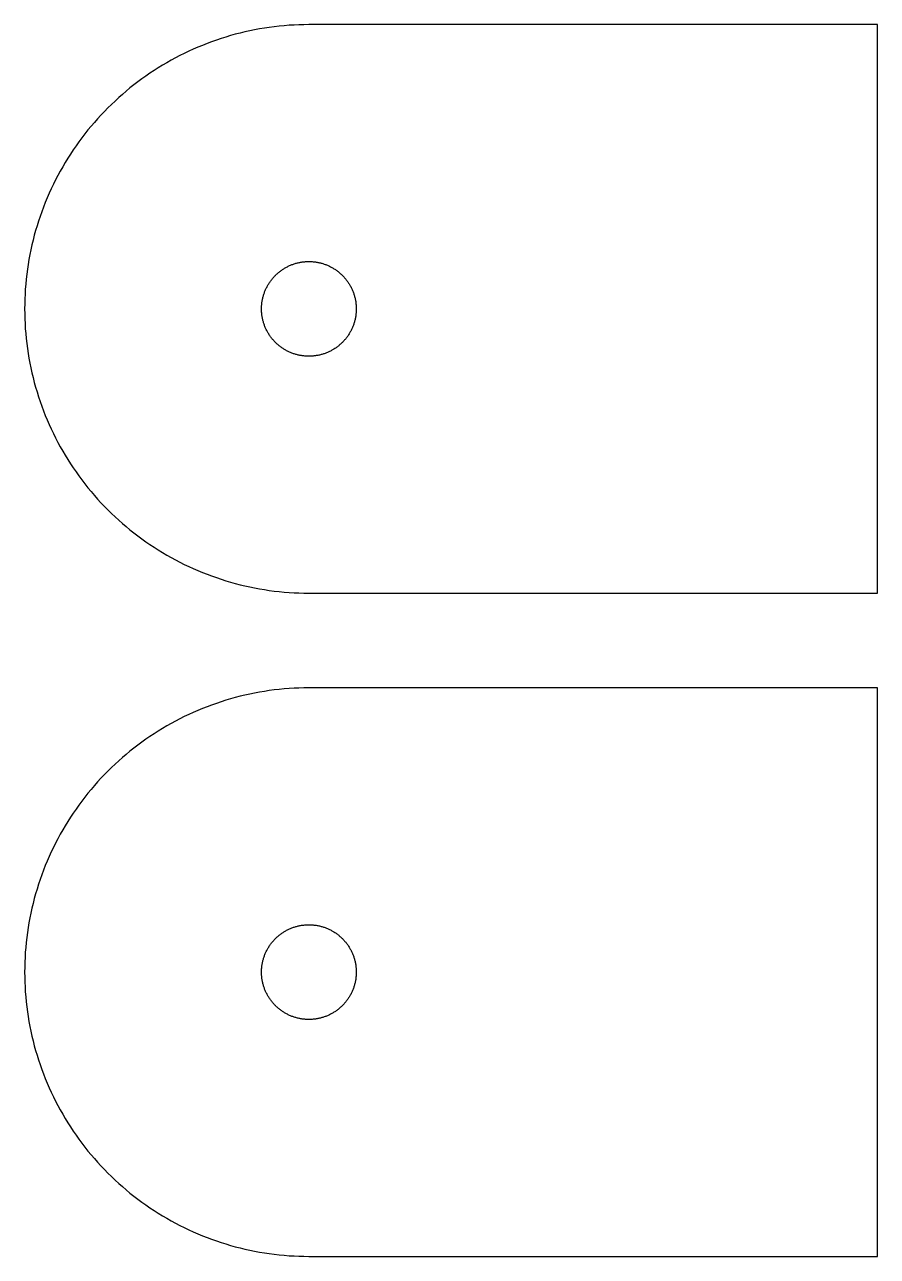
# Model space of a CAD drawing. Header units: metres. Extents: x 0 to 164, y 0 to 136.
# Drawn here: x 0 to 36, y 80 to 132 of the extents above; entities that cross this region are included whole.
import ezdxf

# ---------------------------------------------------------------- set-up
doc = ezdxf.new("R2010")
doc.units = ezdxf.units.M

msp = doc.modelspace()

# ---------------------------------------------------------------- linework, layer by layer
for p, q in [((8.89418, 131.591), (8.69235, 131.535)), ((9.09694, 131.644), (8.89418, 131.591)), ((9.3006, 131.692), (9.09694, 131.644)), ((9.50507, 131.738), (9.3006, 131.692)), ((9.7103, 131.78), (9.50507, 131.738)), ((9.91623, 131.818), (9.7103, 131.78)), ((10.1228, 131.852), (9.91623, 131.818)), ((10.3299, 131.883), (10.1228, 131.852)), ((10.5376, 131.911), (10.3299, 131.883)), ((10.7457, 131.934), (10.5376, 131.911)), ((10.9541, 131.954), (10.7457, 131.934)), ((11.1629, 131.971), (10.9541, 131.954)), ((11.372, 131.984), (11.1629, 131.971)), ((11.5812, 131.993), (11.372, 131.984)), ((11.7906, 131.998), (11.5812, 131.993)), ((12, 132), (11.7906, 131.998)), ((36, 132), (12, 132)), ((36, 108), (36, 132)), ((7.31123, 131.046), (7.11917, 130.963)), ((7.50473, 131.126), (7.31123, 131.046)), ((7.69958, 131.203), (7.50473, 131.126)), ((7.89577, 131.276), (7.69958, 131.203)), ((8.09319, 131.346), (7.89577, 131.276)), ((8.29181, 131.413), (8.09319, 131.346)), ((8.49155, 131.476), (8.29181, 131.413)), ((8.69235, 131.535), (8.49155, 131.476)), ((6.36635, 130.595), (6.1823, 130.495)), ((6.55212, 130.692), (6.36635, 130.595)), ((6.73955, 130.786), (6.55212, 130.692)), ((6.92859, 130.876), (6.73955, 130.786)), ((7.11917, 130.963), (6.92859, 130.876)), ((5.46434, 130.064), (5.28969, 129.948)), ((5.64098, 130.177), (5.46434, 130.064)), ((5.81955, 130.286), (5.64098, 130.177)), ((6, 130.392), (5.81955, 130.286)), ((6.1823, 130.495), (6, 130.392)), ((4.77823, 129.584), (4.61208, 129.456)), ((4.94658, 129.708), (4.77823, 129.584)), ((5.1171, 129.83), (4.94658, 129.708)), ((5.28969, 129.948), (5.1171, 129.83)), ((4.1273, 129.057), (3.97044, 128.918)), ((4.28656, 129.193), (4.1273, 129.057)), ((4.44817, 129.326), (4.28656, 129.193)), ((4.61208, 129.456), (4.44817, 129.326)), ((3.51472, 128.485), (3.36794, 128.336)), ((3.66411, 128.632), (3.51472, 128.485)), ((3.81602, 128.776), (3.66411, 128.632)), ((3.97044, 128.918), (3.81602, 128.776)), ((3.08228, 128.03), (2.9435, 127.873)), ((3.22377, 128.184), (3.08228, 128.03)), ((3.36794, 128.336), (3.22377, 128.184)), ((2.67426, 127.552), (2.54388, 127.388)), ((2.80748, 127.713), (2.67426, 127.552)), ((2.9435, 127.873), (2.80748, 127.713)), ((2.17018, 126.883), (2.05156, 126.71)), ((2.29181, 127.053), (2.17018, 126.883)), ((2.41638, 127.222), (2.29181, 127.053)), ((2.54388, 127.388), (2.41638, 127.222)), ((1.93596, 126.536), (1.82343, 126.359)), ((2.05156, 126.71), (1.93596, 126.536)), ((1.6077, 126), (1.50458, 125.818)), ((1.714, 126.18), (1.6077, 126)), ((1.82343, 126.359), (1.714, 126.18)), ((1.30792, 125.448), (1.21448, 125.26)), ((1.40463, 125.634), (1.30792, 125.448)), ((1.50458, 125.818), (1.40463, 125.634)), ((1.03746, 124.881), (0.953949, 124.689)), ((1.12431, 125.071), (1.03746, 124.881)), ((1.21448, 125.26), (1.12431, 125.071)), ((0.797043, 124.3), (0.723694, 124.104)), ((0.873795, 124.495), (0.797043, 124.3)), ((0.953949, 124.689), (0.873795, 124.495)), ((0.653778, 123.907), (0.587326, 123.708)), ((0.723694, 124.104), (0.653778, 123.907)), ((0.464874, 123.308), (0.408905, 123.106)), ((0.524353, 123.508), (0.464874, 123.308)), ((0.587326, 123.708), (0.524353, 123.508)), ((0.356461, 122.903), (0.307571, 122.699)), ((0.408905, 123.106), (0.356461, 122.903)), ((0.220474, 122.29), (0.182312, 122.084)), ((0.262238, 122.495), (0.220474, 122.29)), ((0.307571, 122.699), (0.262238, 122.495)), ((0.147751, 121.877), (0.116791, 121.67)), ((0.182312, 122.084), (0.147751, 121.877)), ((10.9107, 121.677), (10.9402, 121.696)), ((10.9402, 121.696), (10.9699, 121.714)), ((10.9699, 121.714), (11, 121.732)), ((11, 121.732), (11.0304, 121.749)), ((11.0304, 121.749), (11.0611, 121.766)), ((11.0611, 121.766), (11.092, 121.782)), ((11.092, 121.782), (11.1233, 121.798)), ((11.1233, 121.798), (11.1548, 121.813)), ((11.1548, 121.813), (11.1865, 121.827)), ((11.1865, 121.827), (11.2186, 121.841)), ((11.2186, 121.841), (11.2508, 121.854)), ((11.2508, 121.854), (11.2833, 121.867)), ((11.2833, 121.867), (11.316, 121.879)), ((11.316, 121.879), (11.3489, 121.891)), ((11.3489, 121.891), (11.382, 121.902)), ((11.382, 121.902), (11.4153, 121.913)), ((11.4153, 121.913), (11.4487, 121.923)), ((11.4487, 121.923), (11.4824, 121.932)), ((11.4824, 121.932), (11.5162, 121.941)), ((11.5162, 121.941), (11.5501, 121.949)), ((11.5501, 121.949), (11.5842, 121.956)), ((11.5842, 121.956), (11.6184, 121.963)), ((11.6184, 121.963), (11.6527, 121.97)), ((11.6527, 121.97), (11.6871, 121.975)), ((11.6871, 121.975), (11.7217, 121.981)), ((11.7217, 121.981), (11.7563, 121.985)), ((11.7563, 121.985), (11.791, 121.989)), ((11.791, 121.989), (11.8257, 121.992)), ((11.8257, 121.992), (11.8605, 121.995)), ((11.8605, 121.995), (11.8953, 121.997)), ((11.8953, 121.997), (11.9302, 121.999)), ((11.9302, 121.999), (11.9651, 122)), ((11.9651, 122), (12, 122)), ((12, 122), (12.0349, 122)), ((12.0349, 122), (12.0698, 121.999)), ((12.0698, 121.999), (12.1047, 121.997)), ((12.1047, 121.997), (12.1395, 121.995)), ((12.1395, 121.995), (12.1743, 121.992)), ((12.1743, 121.992), (12.209, 121.989)), ((12.209, 121.989), (12.2437, 121.985)), ((12.2437, 121.985), (12.2783, 121.981)), ((12.2783, 121.981), (12.3129, 121.975)), ((12.3129, 121.975), (12.3473, 121.97)), ((12.3473, 121.97), (12.3816, 121.963)), ((12.3816, 121.963), (12.4158, 121.956)), ((12.4158, 121.956), (12.4499, 121.949)), ((12.4499, 121.949), (12.4838, 121.941)), ((12.4838, 121.941), (12.5176, 121.932)), ((12.5176, 121.932), (12.5513, 121.923)), ((12.5513, 121.923), (12.5847, 121.913)), ((12.5847, 121.913), (12.618, 121.902)), ((12.618, 121.902), (12.6511, 121.891)), ((12.6511, 121.891), (12.684, 121.879)), ((12.684, 121.879), (12.7167, 121.867)), ((12.7167, 121.867), (12.7492, 121.854)), ((12.7492, 121.854), (12.7814, 121.841)), ((12.7814, 121.841), (12.8135, 121.827)), ((12.8135, 121.827), (12.8452, 121.813)), ((12.8452, 121.813), (12.8767, 121.798)), ((12.8767, 121.798), (12.908, 121.782)), ((12.908, 121.782), (12.9389, 121.766)), ((12.9389, 121.766), (12.9696, 121.749)), ((12.9696, 121.749), (13, 121.732)), ((13, 121.732), (13.0301, 121.714)), ((13.0301, 121.714), (13.0598, 121.696)), ((13.0598, 121.696), (13.0893, 121.677)), ((0.06575, 121.254), (0.04567, 121.046)), ((0.089447, 121.462), (0.06575, 121.254)), ((0.116791, 121.67), (0.089447, 121.462)), ((10.3617, 121.147), (10.382, 121.176)), ((10.382, 121.176), (10.4027, 121.204)), ((10.4027, 121.204), (10.424, 121.231)), ((10.424, 121.231), (10.4457, 121.259)), ((10.4457, 121.259), (10.4679, 121.286)), ((10.4679, 121.286), (10.4906, 121.312)), ((10.4906, 121.312), (10.5137, 121.338)), ((10.5137, 121.338), (10.5373, 121.364)), ((10.5373, 121.364), (10.5613, 121.389)), ((10.5613, 121.389), (10.5858, 121.414)), ((10.5858, 121.414), (10.6107, 121.439)), ((10.6107, 121.439), (10.636, 121.463)), ((10.636, 121.463), (10.6617, 121.486)), ((10.6617, 121.486), (10.6879, 121.509)), ((10.6879, 121.509), (10.7144, 121.532)), ((10.7144, 121.532), (10.7414, 121.554)), ((10.7414, 121.554), (10.7687, 121.576)), ((10.7687, 121.576), (10.7964, 121.597)), ((10.7964, 121.597), (10.8244, 121.618)), ((10.8244, 121.618), (10.8529, 121.638)), ((10.8529, 121.638), (10.8816, 121.658)), ((10.8816, 121.658), (10.9107, 121.677)), ((13.0893, 121.677), (13.1184, 121.658)), ((13.1184, 121.658), (13.1471, 121.638)), ((13.1471, 121.638), (13.1756, 121.618)), ((13.1756, 121.618), (13.2036, 121.597)), ((13.2036, 121.597), (13.2313, 121.576)), ((13.2313, 121.576), (13.2586, 121.554)), ((13.2586, 121.554), (13.2856, 121.532)), ((13.2856, 121.532), (13.3121, 121.509)), ((13.3121, 121.509), (13.3383, 121.486)), ((13.3383, 121.486), (13.364, 121.463)), ((13.364, 121.463), (13.3893, 121.439)), ((13.3893, 121.439), (13.4142, 121.414)), ((13.4142, 121.414), (13.4387, 121.389)), ((13.4387, 121.389), (13.4627, 121.364)), ((13.4627, 121.364), (13.4863, 121.338)), ((13.4863, 121.338), (13.5094, 121.312)), ((13.5094, 121.312), (13.5321, 121.286)), ((13.5321, 121.286), (13.5543, 121.259)), ((13.5543, 121.259), (13.576, 121.231)), ((13.576, 121.231), (13.5973, 121.204)), ((13.5973, 121.204), (13.618, 121.176)), ((13.618, 121.176), (13.6383, 121.147)), ((0.029236, 120.837), (0.016449, 120.628)), ((0.04567, 121.046), (0.029236, 120.837)), ((10.0979, 120.618), (10.109, 120.651)), ((10.109, 120.651), (10.1206, 120.684)), ((10.1206, 120.684), (10.1328, 120.717)), ((10.1328, 120.717), (10.1456, 120.749)), ((10.1456, 120.749), (10.159, 120.781)), ((10.159, 120.781), (10.1729, 120.813)), ((10.1729, 120.813), (10.1874, 120.845)), ((10.1874, 120.845), (10.2024, 120.877)), ((10.2024, 120.877), (10.218, 120.908)), ((10.218, 120.908), (10.2341, 120.939)), ((10.2341, 120.939), (10.2508, 120.97)), ((10.2508, 120.97), (10.268, 121)), ((10.268, 121), (10.2857, 121.03)), ((10.2857, 121.03), (10.3039, 121.06)), ((10.3039, 121.06), (10.3227, 121.089)), ((10.3227, 121.089), (10.3419, 121.118)), ((10.3419, 121.118), (10.3617, 121.147)), ((13.6383, 121.147), (13.6581, 121.118)), ((13.6581, 121.118), (13.6773, 121.089)), ((13.6773, 121.089), (13.6961, 121.06)), ((13.6961, 121.06), (13.7143, 121.03)), ((13.7143, 121.03), (13.732, 121)), ((13.732, 121), (13.7492, 120.97)), ((13.7492, 120.97), (13.7659, 120.939)), ((13.7659, 120.939), (13.782, 120.908)), ((13.782, 120.908), (13.7976, 120.877)), ((13.7976, 120.877), (13.8126, 120.845)), ((13.8126, 120.845), (13.8271, 120.813)), ((13.8271, 120.813), (13.841, 120.781)), ((13.841, 120.781), (13.8544, 120.749)), ((13.8544, 120.749), (13.8672, 120.717)), ((13.8672, 120.717), (13.8794, 120.684)), ((13.8794, 120.684), (13.891, 120.651)), ((13.891, 120.651), (13.9021, 120.618)), ((0.001831, 120.209), (0, 120)), ((0.007324, 120.419), (0.001831, 120.209)), ((0.016449, 120.628), (0.007324, 120.419)), ((10.0027, 120.105), (10.0049, 120.14)), ((10.0049, 120.14), (10.0076, 120.174)), ((10.0076, 120.174), (10.011, 120.209)), ((10.011, 120.209), (10.0149, 120.244)), ((10.0149, 120.244), (10.0195, 120.278)), ((10.0195, 120.278), (10.0246, 120.313)), ((10.0246, 120.313), (10.0304, 120.347)), ((10.0304, 120.347), (10.0368, 120.382)), ((10.0368, 120.382), (10.0437, 120.416)), ((10.0437, 120.416), (10.0513, 120.45)), ((10.0513, 120.45), (10.0594, 120.484)), ((10.0594, 120.484), (10.0682, 120.518)), ((10.0682, 120.518), (10.0775, 120.551)), ((10.0775, 120.551), (10.0874, 120.585)), ((10.0874, 120.585), (10.0979, 120.618)), ((13.9021, 120.618), (13.9126, 120.585)), ((13.9126, 120.585), (13.9225, 120.551)), ((13.9225, 120.551), (13.9318, 120.518)), ((13.9318, 120.518), (13.9406, 120.484)), ((13.9406, 120.484), (13.9487, 120.45)), ((13.9487, 120.45), (13.9563, 120.416)), ((13.9563, 120.416), (13.9632, 120.382)), ((13.9632, 120.382), (13.9696, 120.347)), ((13.9696, 120.347), (13.9754, 120.313)), ((13.9754, 120.313), (13.9805, 120.278)), ((13.9805, 120.278), (13.9851, 120.244)), ((13.9851, 120.244), (13.989, 120.209)), ((13.989, 120.209), (13.9924, 120.174)), ((13.9924, 120.174), (13.9951, 120.14)), ((13.9951, 120.14), (13.9973, 120.105)), ((0, 120), (0.001831, 119.791)), ((0.001831, 119.791), (0.007324, 119.581)), ((10, 120), (10.0003, 120.035)), ((10.0003, 119.965), (10, 120)), ((10.0003, 120.035), (10.0012, 120.07)), ((10.0012, 119.93), (10.0003, 119.965)), ((10.0012, 120.07), (10.0027, 120.105)), ((10.0027, 119.895), (10.0012, 119.93)), ((10.0049, 119.86), (10.0027, 119.895)), ((10.0076, 119.826), (10.0049, 119.86)), ((10.011, 119.791), (10.0076, 119.826)), ((10.0149, 119.756), (10.011, 119.791)), ((10.0195, 119.722), (10.0149, 119.756)), ((10.0246, 119.687), (10.0195, 119.722)), ((10.0304, 119.653), (10.0246, 119.687)), ((10.0368, 119.618), (10.0304, 119.653)), ((10.0437, 119.584), (10.0368, 119.618)), ((13.9632, 119.618), (13.9563, 119.584)), ((13.9696, 119.653), (13.9632, 119.618)), ((13.9754, 119.687), (13.9696, 119.653)), ((13.9805, 119.722), (13.9754, 119.687)), ((13.9851, 119.756), (13.9805, 119.722)), ((13.989, 119.791), (13.9851, 119.756)), ((13.9924, 119.826), (13.989, 119.791)), ((13.9951, 119.86), (13.9924, 119.826)), ((13.9973, 119.895), (13.9951, 119.86)), ((13.9973, 120.105), (13.9988, 120.07)), ((13.9988, 119.93), (13.9973, 119.895)), ((13.9988, 120.07), (13.9997, 120.035)), ((13.9997, 119.965), (13.9988, 119.93)), ((13.9997, 120.035), (14, 120)), ((14, 120), (13.9997, 119.965)), ((0.007324, 119.581), (0.016449, 119.372)), ((0.016449, 119.372), (0.029236, 119.163)), ((0.029236, 119.163), (0.04567, 118.954)), ((10.0513, 119.55), (10.0437, 119.584)), ((10.0594, 119.516), (10.0513, 119.55)), ((10.0682, 119.482), (10.0594, 119.516)), ((10.0775, 119.449), (10.0682, 119.482)), ((10.0874, 119.415), (10.0775, 119.449)), ((10.0979, 119.382), (10.0874, 119.415)), ((10.109, 119.349), (10.0979, 119.382)), ((10.1206, 119.316), (10.109, 119.349)), ((10.1328, 119.283), (10.1206, 119.316)), ((10.1456, 119.251), (10.1328, 119.283)), ((10.159, 119.219), (10.1456, 119.251)), ((10.1729, 119.187), (10.159, 119.219)), ((10.1874, 119.155), (10.1729, 119.187)), ((10.2024, 119.123), (10.1874, 119.155)), ((10.218, 119.092), (10.2024, 119.123)), ((10.2341, 119.061), (10.218, 119.092)), ((13.782, 119.092), (13.7659, 119.061)), ((13.7976, 119.123), (13.782, 119.092)), ((13.8126, 119.155), (13.7976, 119.123)), ((13.8271, 119.187), (13.8126, 119.155)), ((13.841, 119.219), (13.8271, 119.187)), ((13.8544, 119.251), (13.841, 119.219)), ((13.8672, 119.283), (13.8544, 119.251)), ((13.8794, 119.316), (13.8672, 119.283)), ((13.891, 119.349), (13.8794, 119.316)), ((13.9021, 119.382), (13.891, 119.349)), ((13.9126, 119.415), (13.9021, 119.382)), ((13.9225, 119.449), (13.9126, 119.415)), ((13.9318, 119.482), (13.9225, 119.449)), ((13.9406, 119.516), (13.9318, 119.482)), ((13.9487, 119.55), (13.9406, 119.516)), ((13.9563, 119.584), (13.9487, 119.55)), ((0.04567, 118.954), (0.06575, 118.746)), ((0.06575, 118.746), (0.089447, 118.538)), ((10.2508, 119.03), (10.2341, 119.061)), ((10.268, 119), (10.2508, 119.03)), ((10.2857, 118.97), (10.268, 119)), ((10.3039, 118.94), (10.2857, 118.97)), ((10.3227, 118.911), (10.3039, 118.94)), ((10.3419, 118.882), (10.3227, 118.911)), ((10.3617, 118.853), (10.3419, 118.882)), ((10.382, 118.824), (10.3617, 118.853)), ((10.4027, 118.796), (10.382, 118.824)), ((10.424, 118.769), (10.4027, 118.796)), ((10.4457, 118.741), (10.424, 118.769)), ((10.4679, 118.714), (10.4457, 118.741)), ((10.4906, 118.688), (10.4679, 118.714)), ((10.5137, 118.662), (10.4906, 118.688)), ((10.5373, 118.636), (10.5137, 118.662)), ((10.5613, 118.611), (10.5373, 118.636)), ((10.5858, 118.586), (10.5613, 118.611)), ((10.6107, 118.561), (10.5858, 118.586)), ((10.636, 118.537), (10.6107, 118.561)), ((13.3893, 118.561), (13.364, 118.537)), ((13.4142, 118.586), (13.3893, 118.561)), ((13.4387, 118.611), (13.4142, 118.586)), ((13.4627, 118.636), (13.4387, 118.611)), ((13.4863, 118.662), (13.4627, 118.636)), ((13.5094, 118.688), (13.4863, 118.662)), ((13.5321, 118.714), (13.5094, 118.688)), ((13.5543, 118.741), (13.5321, 118.714)), ((13.576, 118.769), (13.5543, 118.741)), ((13.5973, 118.796), (13.576, 118.769)), ((13.618, 118.824), (13.5973, 118.796)), ((13.6383, 118.853), (13.618, 118.824)), ((13.6581, 118.882), (13.6383, 118.853)), ((13.6773, 118.911), (13.6581, 118.882)), ((13.6961, 118.94), (13.6773, 118.911)), ((13.7143, 118.97), (13.6961, 118.94)), ((13.732, 119), (13.7143, 118.97)), ((13.7492, 119.03), (13.732, 119)), ((13.7659, 119.061), (13.7492, 119.03)), ((0.089447, 118.538), (0.116791, 118.33)), ((0.116791, 118.33), (0.147751, 118.123)), ((0.147751, 118.123), (0.182312, 117.916)), ((10.6617, 118.514), (10.636, 118.537)), ((10.6879, 118.491), (10.6617, 118.514)), ((10.7144, 118.468), (10.6879, 118.491)), ((10.7414, 118.446), (10.7144, 118.468)), ((10.7687, 118.424), (10.7414, 118.446)), ((10.7964, 118.403), (10.7687, 118.424)), ((10.8244, 118.382), (10.7964, 118.403)), ((10.8529, 118.362), (10.8244, 118.382)), ((10.8816, 118.342), (10.8529, 118.362)), ((10.9107, 118.323), (10.8816, 118.342)), ((10.9402, 118.304), (10.9107, 118.323)), ((10.9699, 118.286), (10.9402, 118.304)), ((11, 118.268), (10.9699, 118.286)), ((11.0304, 118.251), (11, 118.268)), ((11.0611, 118.234), (11.0304, 118.251)), ((11.092, 118.218), (11.0611, 118.234)), ((11.1233, 118.202), (11.092, 118.218)), ((11.1548, 118.187), (11.1233, 118.202)), ((11.1865, 118.173), (11.1548, 118.187)), ((11.2186, 118.159), (11.1865, 118.173)), ((11.2508, 118.146), (11.2186, 118.159)), ((11.2833, 118.133), (11.2508, 118.146)), ((11.316, 118.121), (11.2833, 118.133)), ((11.3489, 118.109), (11.316, 118.121)), ((11.382, 118.098), (11.3489, 118.109)), ((11.4153, 118.087), (11.382, 118.098)), ((11.4487, 118.077), (11.4153, 118.087)), ((11.4824, 118.068), (11.4487, 118.077)), ((11.5162, 118.059), (11.4824, 118.068)), ((11.5501, 118.051), (11.5162, 118.059)), ((11.5842, 118.044), (11.5501, 118.051)), ((11.6184, 118.037), (11.5842, 118.044)), ((12.4158, 118.044), (12.3816, 118.037)), ((12.4499, 118.051), (12.4158, 118.044)), ((12.4838, 118.059), (12.4499, 118.051)), ((12.5176, 118.068), (12.4838, 118.059)), ((12.5513, 118.077), (12.5176, 118.068)), ((12.5847, 118.087), (12.5513, 118.077)), ((12.618, 118.098), (12.5847, 118.087)), ((12.6511, 118.109), (12.618, 118.098)), ((12.684, 118.121), (12.6511, 118.109)), ((12.7167, 118.133), (12.684, 118.121)), ((12.7492, 118.146), (12.7167, 118.133)), ((12.7814, 118.159), (12.7492, 118.146)), ((12.8135, 118.173), (12.7814, 118.159)), ((12.8452, 118.187), (12.8135, 118.173)), ((12.8767, 118.202), (12.8452, 118.187)), ((12.908, 118.218), (12.8767, 118.202)), ((12.9389, 118.234), (12.908, 118.218)), ((12.9696, 118.251), (12.9389, 118.234)), ((13, 118.268), (12.9696, 118.251)), ((13.0301, 118.286), (13, 118.268)), ((13.0598, 118.304), (13.0301, 118.286)), ((13.0893, 118.323), (13.0598, 118.304)), ((13.1184, 118.342), (13.0893, 118.323)), ((13.1471, 118.362), (13.1184, 118.342)), ((13.1756, 118.382), (13.1471, 118.362)), ((13.2036, 118.403), (13.1756, 118.382)), ((13.2313, 118.424), (13.2036, 118.403)), ((13.2586, 118.446), (13.2313, 118.424)), ((13.2856, 118.468), (13.2586, 118.446)), ((13.3121, 118.491), (13.2856, 118.468)), ((13.3383, 118.514), (13.3121, 118.491)), ((13.364, 118.537), (13.3383, 118.514)), ((0.182312, 117.916), (0.220474, 117.71)), ((0.220474, 117.71), (0.262238, 117.505)), ((11.6527, 118.03), (11.6184, 118.037)), ((11.6871, 118.025), (11.6527, 118.03)), ((11.7217, 118.019), (11.6871, 118.025)), ((11.7563, 118.015), (11.7217, 118.019)), ((11.791, 118.011), (11.7563, 118.015)), ((11.8257, 118.008), (11.791, 118.011)), ((11.8605, 118.005), (11.8257, 118.008)), ((11.8953, 118.003), (11.8605, 118.005)), ((11.9302, 118.001), (11.8953, 118.003)), ((11.9651, 118), (11.9302, 118.001)), ((12, 118), (11.9651, 118)), ((12.0349, 118), (12, 118)), ((12.0698, 118.001), (12.0349, 118)), ((12.1047, 118.003), (12.0698, 118.001)), ((12.1395, 118.005), (12.1047, 118.003)), ((12.1743, 118.008), (12.1395, 118.005)), ((12.209, 118.011), (12.1743, 118.008)), ((12.2437, 118.015), (12.209, 118.011)), ((12.2783, 118.019), (12.2437, 118.015)), ((12.3129, 118.025), (12.2783, 118.019)), ((12.3473, 118.03), (12.3129, 118.025)), ((12.3816, 118.037), (12.3473, 118.03)), ((0.262238, 117.505), (0.307571, 117.301)), ((0.307571, 117.301), (0.356461, 117.097)), ((0.356461, 117.097), (0.408905, 116.894)), ((0.408905, 116.894), (0.464874, 116.692)), ((0.464874, 116.692), (0.524353, 116.492)), ((0.524353, 116.492), (0.587326, 116.292)), ((0.587326, 116.292), (0.653778, 116.093)), ((0.653778, 116.093), (0.723694, 115.896)), ((0.723694, 115.896), (0.797043, 115.7)), ((0.797043, 115.7), (0.873795, 115.505)), ((0.873795, 115.505), (0.953949, 115.311)), ((0.953949, 115.311), (1.03746, 115.119)), ((1.03746, 115.119), (1.12431, 114.929)), ((1.12431, 114.929), (1.21448, 114.74)), ((1.21448, 114.74), (1.30792, 114.552)), ((1.30792, 114.552), (1.40463, 114.366)), ((1.40463, 114.366), (1.50458, 114.182)), ((1.50458, 114.182), (1.6077, 114)), ((1.6077, 114), (1.714, 113.82)), ((1.714, 113.82), (1.82343, 113.641)), ((1.82343, 113.641), (1.93596, 113.464)), ((1.93596, 113.464), (2.05156, 113.29)), ((2.05156, 113.29), (2.17018, 113.117)), ((2.17018, 113.117), (2.29181, 112.947)), ((2.29181, 112.947), (2.41638, 112.778)), ((2.41638, 112.778), (2.54388, 112.612)), ((2.54388, 112.612), (2.67426, 112.448)), ((2.67426, 112.448), (2.80748, 112.287)), ((2.80748, 112.287), (2.9435, 112.127)), ((2.9435, 112.127), (3.08228, 111.97)), ((3.08228, 111.97), (3.22377, 111.816)), ((3.22377, 111.816), (3.36794, 111.664)), ((3.36794, 111.664), (3.51472, 111.515)), ((3.51472, 111.515), (3.66411, 111.368)), ((3.66411, 111.368), (3.81602, 111.224)), ((3.81602, 111.224), (3.97044, 111.082)), ((3.97044, 111.082), (4.1273, 110.943)), ((4.1273, 110.943), (4.28656, 110.807)), ((4.28656, 110.807), (4.44817, 110.674)), ((4.44817, 110.674), (4.61208, 110.544)), ((4.61208, 110.544), (4.77823, 110.416)), ((4.77823, 110.416), (4.94658, 110.292)), ((4.94658, 110.292), (5.1171, 110.17)), ((5.1171, 110.17), (5.28969, 110.052)), ((5.28969, 110.052), (5.46434, 109.936)), ((5.46434, 109.936), (5.64098, 109.823)), ((5.64098, 109.823), (5.81955, 109.714)), ((5.81955, 109.714), (6, 109.608)), ((6, 109.608), (6.1823, 109.505)), ((6.1823, 109.505), (6.36635, 109.405)), ((6.36635, 109.405), (6.55212, 109.308)), ((6.55212, 109.308), (6.73955, 109.214)), ((6.73955, 109.214), (6.92859, 109.124)), ((6.92859, 109.124), (7.11917, 109.037)), ((7.11917, 109.037), (7.31123, 108.954)), ((7.31123, 108.954), (7.50473, 108.874)), ((7.50473, 108.874), (7.69958, 108.797)), ((7.69958, 108.797), (7.89577, 108.724)), ((7.89577, 108.724), (8.09319, 108.654)), ((8.09319, 108.654), (8.29181, 108.587)), ((8.29181, 108.587), (8.49155, 108.524)), ((8.49155, 108.524), (8.69235, 108.465)), ((8.69235, 108.465), (8.89418, 108.409)), ((8.89418, 108.409), (9.09694, 108.356)), ((9.09694, 108.356), (9.3006, 108.308)), ((9.3006, 108.308), (9.50507, 108.262)), ((9.50507, 108.262), (9.7103, 108.22)), ((9.7103, 108.22), (9.91623, 108.182)), ((9.91623, 108.182), (10.1228, 108.148)), ((10.1228, 108.148), (10.3299, 108.117)), ((10.3299, 108.117), (10.5376, 108.089)), ((10.5376, 108.089), (10.7457, 108.066)), ((10.7457, 108.066), (10.9541, 108.046)), ((10.9541, 108.046), (11.1629, 108.029)), ((11.1629, 108.029), (11.372, 108.016)), ((11.372, 108.016), (11.5812, 108.007)), ((11.5812, 108.007), (11.7906, 108.002)), ((11.7906, 108.002), (12, 108)), ((12, 108), (36, 108)), ((12, 104), (11.7906, 103.998)), ((36, 104), (12, 104)), ((36, 80), (36, 104)), ((8.69235, 103.535), (8.49155, 103.476)), ((8.89418, 103.591), (8.69235, 103.535)), ((9.09694, 103.644), (8.89418, 103.591)), ((9.3006, 103.692), (9.09694, 103.644)), ((9.50507, 103.738), (9.3006, 103.692)), ((9.7103, 103.78), (9.50507, 103.738)), ((9.91623, 103.818), (9.7103, 103.78)), ((10.1228, 103.852), (9.91623, 103.818)), ((10.3299, 103.883), (10.1228, 103.852)), ((10.5376, 103.911), (10.3299, 103.883)), ((10.7457, 103.934), (10.5376, 103.911)), ((10.9541, 103.954), (10.7457, 103.934)), ((11.1629, 103.971), (10.9541, 103.954)), ((11.372, 103.984), (11.1629, 103.971)), ((11.5812, 103.993), (11.372, 103.984)), ((11.7906, 103.998), (11.5812, 103.993)), ((7.11917, 102.963), (6.92859, 102.876)), ((7.31123, 103.046), (7.11917, 102.963)), ((7.50473, 103.126), (7.31123, 103.046)), ((7.69958, 103.203), (7.50473, 103.126)), ((7.89577, 103.276), (7.69958, 103.203)), ((8.09319, 103.346), (7.89577, 103.276)), ((8.29181, 103.413), (8.09319, 103.346)), ((8.49155, 103.476), (8.29181, 103.413)), ((6.1823, 102.495), (6, 102.392)), ((6.36635, 102.595), (6.1823, 102.495)), ((6.55212, 102.692), (6.36635, 102.595)), ((6.73955, 102.786), (6.55212, 102.692)), ((6.92859, 102.876), (6.73955, 102.786)), ((5.28969, 101.948), (5.1171, 101.83)), ((5.46434, 102.064), (5.28969, 101.948)), ((5.64098, 102.177), (5.46434, 102.064)), ((5.81955, 102.286), (5.64098, 102.177)), ((6, 102.392), (5.81955, 102.286)), ((4.61208, 101.456), (4.44817, 101.326)), ((4.77823, 101.584), (4.61208, 101.456)), ((4.94658, 101.708), (4.77823, 101.584)), ((5.1171, 101.83), (4.94658, 101.708)), ((3.97044, 100.918), (3.81602, 100.776)), ((4.1273, 101.057), (3.97044, 100.918)), ((4.28656, 101.193), (4.1273, 101.057)), ((4.44817, 101.326), (4.28656, 101.193)), ((3.51472, 100.485), (3.36794, 100.336)), ((3.66411, 100.632), (3.51472, 100.485)), ((3.81602, 100.776), (3.66411, 100.632)), ((2.9435, 99.8727), (2.80748, 99.7134)), ((3.08228, 100.03), (2.9435, 99.8727)), ((3.22377, 100.184), (3.08228, 100.03)), ((3.36794, 100.336), (3.22377, 100.184)), ((2.54388, 99.3879), (2.41638, 99.2218)), ((2.67426, 99.5518), (2.54388, 99.3879)), ((2.80748, 99.7134), (2.67426, 99.5518)), ((2.17018, 98.8829), (2.05156, 98.7103)), ((2.29181, 99.0534), (2.17018, 98.8829)), ((2.41638, 99.2218), (2.29181, 99.0534)), ((1.82343, 98.359), (1.714, 98.1805)), ((1.93596, 98.5357), (1.82343, 98.359)), ((2.05156, 98.7103), (1.93596, 98.5357)), ((1.50458, 97.8177), (1.40463, 97.6337)), ((1.6077, 98), (1.50458, 97.8177)), ((1.714, 98.1805), (1.6077, 98)), ((1.21448, 97.2605), (1.12431, 97.0714)), ((1.30792, 97.4479), (1.21448, 97.2605)), ((1.40463, 97.6337), (1.30792, 97.4479)), ((1.03746, 96.8808), (0.953949, 96.6888)), ((1.12431, 97.0714), (1.03746, 96.8808)), ((0.797043, 96.3004), (0.723694, 96.1042)), ((0.873795, 96.4953), (0.797043, 96.3004)), ((0.953949, 96.6888), (0.873795, 96.4953)), ((0.587326, 95.7082), (0.524353, 95.5085)), ((0.653778, 95.9068), (0.587326, 95.7082)), ((0.723694, 96.1042), (0.653778, 95.9068)), ((0.464874, 95.3076), (0.408905, 95.1058)), ((0.524353, 95.5085), (0.464874, 95.3076)), ((0.307571, 94.6994), (0.262238, 94.4949)), ((0.356461, 94.9031), (0.307571, 94.6994)), ((0.408905, 95.1058), (0.356461, 94.9031)), ((0.220474, 94.2897), (0.182312, 94.0838)), ((0.262238, 94.4949), (0.220474, 94.2897)), ((0.116791, 93.6701), (0.089447, 93.4624)), ((0.147751, 93.8772), (0.116791, 93.6701)), ((0.182312, 94.0838), (0.147751, 93.8772)), ((10.7964, 93.5973), (10.8244, 93.618)), ((10.8244, 93.618), (10.8529, 93.6383)), ((10.8529, 93.6383), (10.8816, 93.6581)), ((10.8816, 93.6581), (10.9107, 93.6773)), ((10.9107, 93.6773), (10.9402, 93.6961)), ((10.9402, 93.6961), (10.9699, 93.7143)), ((10.9699, 93.7143), (11, 93.732)), ((11, 93.732), (11.0304, 93.7492)), ((11.0304, 93.7492), (11.0611, 93.7659)), ((11.0611, 93.7659), (11.092, 93.782)), ((11.092, 93.782), (11.1233, 93.7976)), ((11.1233, 93.7976), (11.1548, 93.8126)), ((11.1548, 93.8126), (11.1865, 93.8271)), ((11.1865, 93.8271), (11.2186, 93.841)), ((11.2186, 93.841), (11.2508, 93.8544)), ((11.2508, 93.8544), (11.2833, 93.8672)), ((11.2833, 93.8672), (11.316, 93.8794)), ((11.316, 93.8794), (11.3489, 93.891)), ((11.3489, 93.891), (11.382, 93.9021)), ((11.382, 93.9021), (11.4153, 93.9126)), ((11.4153, 93.9126), (11.4487, 93.9225)), ((11.4487, 93.9225), (11.4824, 93.9318)), ((11.4824, 93.9318), (11.5162, 93.9406)), ((11.5162, 93.9406), (11.5501, 93.9487)), ((11.5501, 93.9487), (11.5842, 93.9563)), ((11.5842, 93.9563), (11.6184, 93.9632)), ((11.6184, 93.9632), (11.6527, 93.9696)), ((11.6527, 93.9696), (11.6871, 93.9754)), ((11.6871, 93.9754), (11.7217, 93.9805)), ((11.7217, 93.9805), (11.7563, 93.9851)), ((11.7563, 93.9851), (11.791, 93.989)), ((11.791, 93.989), (11.8257, 93.9924)), ((11.8257, 93.9924), (11.8605, 93.9951)), ((11.8605, 93.9951), (11.8953, 93.9973)), ((11.8953, 93.9973), (11.9302, 93.9988)), ((11.9302, 93.9988), (11.9651, 93.9997)), ((11.9651, 93.9997), (12, 94)), ((12, 94), (12.0349, 93.9997)), ((12.0349, 93.9997), (12.0698, 93.9988)), ((12.0698, 93.9988), (12.1047, 93.9973)), ((12.1047, 93.9973), (12.1395, 93.9951)), ((12.1395, 93.9951), (12.1743, 93.9924)), ((12.1743, 93.9924), (12.209, 93.989)), ((12.209, 93.989), (12.2437, 93.9851)), ((12.2437, 93.9851), (12.2783, 93.9805)), ((12.2783, 93.9805), (12.3129, 93.9754)), ((12.3129, 93.9754), (12.3473, 93.9696)), ((12.3473, 93.9696), (12.3816, 93.9632)), ((12.3816, 93.9632), (12.4158, 93.9563)), ((12.4158, 93.9563), (12.4499, 93.9487)), ((12.4499, 93.9487), (12.4838, 93.9406)), ((12.4838, 93.9406), (12.5176, 93.9318)), ((12.5176, 93.9318), (12.5513, 93.9225)), ((12.5513, 93.9225), (12.5847, 93.9126)), ((12.5847, 93.9126), (12.618, 93.9021)), ((12.618, 93.9021), (12.6511, 93.891)), ((12.6511, 93.891), (12.684, 93.8794)), ((12.684, 93.8794), (12.7167, 93.8672)), ((12.7167, 93.8672), (12.7492, 93.8544)), ((12.7492, 93.8544), (12.7814, 93.841)), ((12.7814, 93.841), (12.8135, 93.8271)), ((12.8135, 93.8271), (12.8452, 93.8126)), ((12.8452, 93.8126), (12.8767, 93.7976)), ((12.8767, 93.7976), (12.908, 93.782)), ((12.908, 93.782), (12.9389, 93.7659)), ((12.9389, 93.7659), (12.9696, 93.7492)), ((12.9696, 93.7492), (13, 93.732)), ((13, 93.732), (13.0301, 93.7143)), ((13.0301, 93.7143), (13.0598, 93.6961)), ((13.0598, 93.6961), (13.0893, 93.6773)), ((13.0893, 93.6773), (13.1184, 93.6581)), ((13.1184, 93.6581), (13.1471, 93.6383)), ((13.1471, 93.6383), (13.1756, 93.618)), ((13.1756, 93.618), (13.2036, 93.5973)), ((0.06575, 93.2543), (0.04567, 93.0459)), ((0.089447, 93.4624), (0.06575, 93.2543)), ((10.3039, 93.0598), (10.3227, 93.0893)), ((10.3227, 93.0893), (10.3419, 93.1184)), ((10.3419, 93.1184), (10.3617, 93.1471)), ((10.3617, 93.1471), (10.382, 93.1756)), ((10.382, 93.1756), (10.4027, 93.2036)), ((10.4027, 93.2036), (10.424, 93.2313)), ((10.424, 93.2313), (10.4457, 93.2586)), ((10.4457, 93.2586), (10.4679, 93.2856)), ((10.4679, 93.2856), (10.4906, 93.3121)), ((10.4906, 93.3121), (10.5137, 93.3383)), ((10.5137, 93.3383), (10.5373, 93.364)), ((10.5373, 93.364), (10.5613, 93.3893)), ((10.5613, 93.3893), (10.5858, 93.4142)), ((10.5858, 93.4142), (10.6107, 93.4387)), ((10.6107, 93.4387), (10.636, 93.4627)), ((10.636, 93.4627), (10.6617, 93.4863)), ((10.6617, 93.4863), (10.6879, 93.5094)), ((10.6879, 93.5094), (10.7144, 93.5321)), ((10.7144, 93.5321), (10.7414, 93.5543)), ((10.7414, 93.5543), (10.7687, 93.576)), ((10.7687, 93.576), (10.7964, 93.5973)), ((13.2036, 93.5973), (13.2313, 93.576)), ((13.2313, 93.576), (13.2586, 93.5543)), ((13.2586, 93.5543), (13.2856, 93.5321)), ((13.2856, 93.5321), (13.3121, 93.5094)), ((13.3121, 93.5094), (13.3383, 93.4863)), ((13.3383, 93.4863), (13.364, 93.4627)), ((13.364, 93.4627), (13.3893, 93.4387)), ((13.3893, 93.4387), (13.4142, 93.4142)), ((13.4142, 93.4142), (13.4387, 93.3893)), ((13.4387, 93.3893), (13.4627, 93.364)), ((13.4627, 93.364), (13.4863, 93.3383)), ((13.4863, 93.3383), (13.5094, 93.3121)), ((13.5094, 93.3121), (13.5321, 93.2856)), ((13.5321, 93.2856), (13.5543, 93.2586)), ((13.5543, 93.2586), (13.576, 93.2313)), ((13.576, 93.2313), (13.5973, 93.2036)), ((13.5973, 93.2036), (13.618, 93.1756)), ((13.618, 93.1756), (13.6383, 93.1471)), ((13.6383, 93.1471), (13.6581, 93.1184)), ((13.6581, 93.1184), (13.6773, 93.0893)), ((13.6773, 93.0893), (13.6961, 93.0598)), ((0.016449, 92.628), (0.007324, 92.4188)), ((0.029236, 92.8371), (0.016449, 92.628)), ((0.04567, 93.0459), (0.029236, 92.8371)), ((10.0775, 92.5513), (10.0874, 92.5847)), ((10.0874, 92.5847), (10.0979, 92.618)), ((10.0979, 92.618), (10.109, 92.6511)), ((10.109, 92.6511), (10.1206, 92.684)), ((10.1206, 92.684), (10.1328, 92.7167)), ((10.1328, 92.7167), (10.1456, 92.7492)), ((10.1456, 92.7492), (10.159, 92.7814)), ((10.159, 92.7814), (10.1729, 92.8135)), ((10.1729, 92.8135), (10.1874, 92.8452)), ((10.1874, 92.8452), (10.2024, 92.8767)), ((10.2024, 92.8767), (10.218, 92.908)), ((10.218, 92.908), (10.2341, 92.9389)), ((10.2341, 92.9389), (10.2508, 92.9696)), ((10.2508, 92.9696), (10.268, 93)), ((10.268, 93), (10.2857, 93.0301)), ((10.2857, 93.0301), (10.3039, 93.0598)), ((13.6961, 93.0598), (13.7143, 93.0301)), ((13.7143, 93.0301), (13.732, 93)), ((13.732, 93), (13.7492, 92.9696)), ((13.7492, 92.9696), (13.7659, 92.9389)), ((13.7659, 92.9389), (13.782, 92.908)), ((13.782, 92.908), (13.7976, 92.8767)), ((13.7976, 92.8767), (13.8126, 92.8452)), ((13.8126, 92.8452), (13.8271, 92.8135)), ((13.8271, 92.8135), (13.841, 92.7814)), ((13.841, 92.7814), (13.8544, 92.7492)), ((13.8544, 92.7492), (13.8672, 92.7167)), ((13.8672, 92.7167), (13.8794, 92.684)), ((13.8794, 92.684), (13.891, 92.6511)), ((13.891, 92.6511), (13.9021, 92.618)), ((13.9021, 92.618), (13.9126, 92.5847)), ((13.9126, 92.5847), (13.9225, 92.5513)), ((0.001831, 92.2094), (0, 92)), ((0.007324, 92.4188), (0.001831, 92.2094)), ((10.0003, 92.0349), (10.0012, 92.0698)), ((10.0012, 92.0698), (10.0027, 92.1047)), ((10.0027, 92.1047), (10.0049, 92.1395)), ((10.0049, 92.1395), (10.0076, 92.1743)), ((10.0076, 92.1743), (10.011, 92.209)), ((10.011, 92.209), (10.0149, 92.2437)), ((10.0149, 92.2437), (10.0195, 92.2783)), ((10.0195, 92.2783), (10.0246, 92.3129)), ((10.0246, 92.3129), (10.0304, 92.3473)), ((10.0304, 92.3473), (10.0368, 92.3816)), ((10.0368, 92.3816), (10.0437, 92.4158)), ((10.0437, 92.4158), (10.0513, 92.4499)), ((10.0513, 92.4499), (10.0594, 92.4838)), ((10.0594, 92.4838), (10.0682, 92.5176)), ((10.0682, 92.5176), (10.0775, 92.5513)), ((13.9225, 92.5513), (13.9318, 92.5176)), ((13.9318, 92.5176), (13.9406, 92.4838)), ((13.9406, 92.4838), (13.9487, 92.4499)), ((13.9487, 92.4499), (13.9563, 92.4158)), ((13.9563, 92.4158), (13.9632, 92.3816)), ((13.9632, 92.3816), (13.9696, 92.3473)), ((13.9696, 92.3473), (13.9754, 92.3129)), ((13.9754, 92.3129), (13.9805, 92.2783)), ((13.9805, 92.2783), (13.9851, 92.2437)), ((13.9851, 92.2437), (13.989, 92.209)), ((13.989, 92.209), (13.9924, 92.1743)), ((13.9924, 92.1743), (13.9951, 92.1395)), ((13.9951, 92.1395), (13.9973, 92.1047)), ((13.9973, 92.1047), (13.9988, 92.0698)), ((13.9988, 92.0698), (13.9997, 92.0349)), ((0, 92), (0.001831, 91.7906)), ((0.001831, 91.7906), (0.007324, 91.5812)), ((0.007324, 91.5812), (0.016449, 91.372)), ((10, 92), (10.0003, 92.0349)), ((10.0003, 91.9651), (10, 92)), ((10.0012, 91.9302), (10.0003, 91.9651)), ((10.0027, 91.8953), (10.0012, 91.9302)), ((10.0049, 91.8605), (10.0027, 91.8953)), ((10.0076, 91.8257), (10.0049, 91.8605)), ((10.011, 91.791), (10.0076, 91.8257)), ((10.0149, 91.7563), (10.011, 91.791)), ((10.0195, 91.7217), (10.0149, 91.7563)), ((10.0246, 91.6871), (10.0195, 91.7217)), ((10.0304, 91.6527), (10.0246, 91.6871)), ((10.0368, 91.6184), (10.0304, 91.6527)), ((10.0437, 91.5842), (10.0368, 91.6184)), ((10.0513, 91.5501), (10.0437, 91.5842)), ((10.0594, 91.5162), (10.0513, 91.5501)), ((13.9487, 91.5501), (13.9406, 91.5162)), ((13.9563, 91.5842), (13.9487, 91.5501)), ((13.9632, 91.6184), (13.9563, 91.5842)), ((13.9696, 91.6527), (13.9632, 91.6184)), ((13.9754, 91.6871), (13.9696, 91.6527)), ((13.9805, 91.7217), (13.9754, 91.6871)), ((13.9851, 91.7563), (13.9805, 91.7217)), ((13.989, 91.791), (13.9851, 91.7563)), ((13.9924, 91.8257), (13.989, 91.791)), ((13.9951, 91.8605), (13.9924, 91.8257)), ((13.9973, 91.8953), (13.9951, 91.8605)), ((13.9988, 91.9302), (13.9973, 91.8953)), ((13.9997, 91.9651), (13.9988, 91.9302)), ((13.9997, 92.0349), (14, 92)), ((14, 92), (13.9997, 91.9651)), ((0.016449, 91.372), (0.029236, 91.1629)), ((0.029236, 91.1629), (0.04567, 90.9541)), ((10.0682, 91.4824), (10.0594, 91.5162)), ((10.0775, 91.4487), (10.0682, 91.4824)), ((10.0874, 91.4153), (10.0775, 91.4487)), ((10.0979, 91.382), (10.0874, 91.4153)), ((10.109, 91.3489), (10.0979, 91.382)), ((10.1206, 91.316), (10.109, 91.3489)), ((10.1328, 91.2833), (10.1206, 91.316)), ((10.1456, 91.2508), (10.1328, 91.2833)), ((10.159, 91.2186), (10.1456, 91.2508)), ((10.1729, 91.1865), (10.159, 91.2186)), ((10.1874, 91.1548), (10.1729, 91.1865)), ((10.2024, 91.1233), (10.1874, 91.1548)), ((10.218, 91.092), (10.2024, 91.1233)), ((10.2341, 91.0611), (10.218, 91.092)), ((10.2508, 91.0304), (10.2341, 91.0611)), ((10.268, 91), (10.2508, 91.0304)), ((10.2857, 90.9699), (10.268, 91)), ((13.732, 91), (13.7143, 90.9699)), ((13.7492, 91.0304), (13.732, 91)), ((13.7659, 91.0611), (13.7492, 91.0304)), ((13.782, 91.092), (13.7659, 91.0611)), ((13.7976, 91.1233), (13.782, 91.092)), ((13.8126, 91.1548), (13.7976, 91.1233)), ((13.8271, 91.1865), (13.8126, 91.1548)), ((13.841, 91.2186), (13.8271, 91.1865)), ((13.8544, 91.2508), (13.841, 91.2186)), ((13.8672, 91.2833), (13.8544, 91.2508)), ((13.8794, 91.316), (13.8672, 91.2833)), ((13.891, 91.3489), (13.8794, 91.316)), ((13.9021, 91.382), (13.891, 91.3489)), ((13.9126, 91.4153), (13.9021, 91.382)), ((13.9225, 91.4487), (13.9126, 91.4153)), ((13.9318, 91.4824), (13.9225, 91.4487)), ((13.9406, 91.5162), (13.9318, 91.4824)), ((0.04567, 90.9541), (0.06575, 90.7457)), ((0.06575, 90.7457), (0.089447, 90.5376)), ((0.089447, 90.5376), (0.116791, 90.3299)), ((10.3039, 90.9402), (10.2857, 90.9699)), ((10.3227, 90.9107), (10.3039, 90.9402)), ((10.3419, 90.8816), (10.3227, 90.9107)), ((10.3617, 90.8529), (10.3419, 90.8816)), ((10.382, 90.8244), (10.3617, 90.8529)), ((10.4027, 90.7964), (10.382, 90.8244)), ((10.424, 90.7687), (10.4027, 90.7964)), ((10.4457, 90.7414), (10.424, 90.7687)), ((10.4679, 90.7144), (10.4457, 90.7414)), ((10.4906, 90.6879), (10.4679, 90.7144)), ((10.5137, 90.6617), (10.4906, 90.6879)), ((10.5373, 90.636), (10.5137, 90.6617)), ((10.5613, 90.6107), (10.5373, 90.636)), ((10.5858, 90.5858), (10.5613, 90.6107)), ((10.6107, 90.5613), (10.5858, 90.5858)), ((10.636, 90.5373), (10.6107, 90.5613)), ((10.6617, 90.5137), (10.636, 90.5373)), ((10.6879, 90.4906), (10.6617, 90.5137)), ((10.7144, 90.4679), (10.6879, 90.4906)), ((13.3121, 90.4906), (13.2856, 90.4679)), ((13.3383, 90.5137), (13.3121, 90.4906)), ((13.364, 90.5373), (13.3383, 90.5137)), ((13.3893, 90.5613), (13.364, 90.5373)), ((13.4142, 90.5858), (13.3893, 90.5613)), ((13.4387, 90.6107), (13.4142, 90.5858)), ((13.4627, 90.636), (13.4387, 90.6107)), ((13.4863, 90.6617), (13.4627, 90.636)), ((13.5094, 90.6879), (13.4863, 90.6617)), ((13.5321, 90.7144), (13.5094, 90.6879)), ((13.5543, 90.7414), (13.5321, 90.7144)), ((13.576, 90.7687), (13.5543, 90.7414)), ((13.5973, 90.7964), (13.576, 90.7687)), ((13.618, 90.8244), (13.5973, 90.7964)), ((13.6383, 90.8529), (13.618, 90.8244)), ((13.6581, 90.8816), (13.6383, 90.8529)), ((13.6773, 90.9107), (13.6581, 90.8816)), ((13.6961, 90.9402), (13.6773, 90.9107)), ((13.7143, 90.9699), (13.6961, 90.9402)), ((0.116791, 90.3299), (0.147751, 90.1228)), ((0.147751, 90.1228), (0.182312, 89.9162)), ((10.7414, 90.4457), (10.7144, 90.4679)), ((10.7687, 90.424), (10.7414, 90.4457)), ((10.7964, 90.4027), (10.7687, 90.424)), ((10.8244, 90.382), (10.7964, 90.4027)), ((10.8529, 90.3617), (10.8244, 90.382)), ((10.8816, 90.3419), (10.8529, 90.3617)), ((10.9107, 90.3227), (10.8816, 90.3419)), ((10.9402, 90.3039), (10.9107, 90.3227)), ((10.9699, 90.2857), (10.9402, 90.3039)), ((11, 90.268), (10.9699, 90.2857)), ((11.0304, 90.2508), (11, 90.268)), ((11.0611, 90.2341), (11.0304, 90.2508)), ((11.092, 90.218), (11.0611, 90.2341)), ((11.1233, 90.2024), (11.092, 90.218)), ((11.1548, 90.1874), (11.1233, 90.2024)), ((11.1865, 90.1729), (11.1548, 90.1874)), ((11.2186, 90.159), (11.1865, 90.1729)), ((11.2508, 90.1456), (11.2186, 90.159)), ((11.2833, 90.1328), (11.2508, 90.1456)), ((11.316, 90.1206), (11.2833, 90.1328)), ((11.3489, 90.109), (11.316, 90.1206)), ((11.382, 90.0979), (11.3489, 90.109)), ((11.4153, 90.0874), (11.382, 90.0979)), ((11.4487, 90.0775), (11.4153, 90.0874)), ((11.4824, 90.0682), (11.4487, 90.0775)), ((11.5162, 90.0594), (11.4824, 90.0682)), ((11.5501, 90.0513), (11.5162, 90.0594)), ((11.5842, 90.0437), (11.5501, 90.0513)), ((11.6184, 90.0368), (11.5842, 90.0437)), ((11.6527, 90.0304), (11.6184, 90.0368)), ((11.6871, 90.0246), (11.6527, 90.0304)), ((11.7217, 90.0195), (11.6871, 90.0246)), ((11.7563, 90.0149), (11.7217, 90.0195)), ((11.791, 90.011), (11.7563, 90.0149)), ((11.8257, 90.0076), (11.791, 90.011)), ((11.8605, 90.0049), (11.8257, 90.0076)), ((11.8953, 90.0027), (11.8605, 90.0049)), ((11.9302, 90.0012), (11.8953, 90.0027)), ((11.9651, 90.0003), (11.9302, 90.0012)), ((12, 90), (11.9651, 90.0003)), ((12.0349, 90.0003), (12, 90)), ((12.0698, 90.0012), (12.0349, 90.0003)), ((12.1047, 90.0027), (12.0698, 90.0012)), ((12.1395, 90.0049), (12.1047, 90.0027)), ((12.1743, 90.0076), (12.1395, 90.0049)), ((12.209, 90.011), (12.1743, 90.0076)), ((12.2437, 90.0149), (12.209, 90.011)), ((12.2783, 90.0195), (12.2437, 90.0149)), ((12.3129, 90.0246), (12.2783, 90.0195)), ((12.3473, 90.0304), (12.3129, 90.0246)), ((12.3816, 90.0368), (12.3473, 90.0304)), ((12.4158, 90.0437), (12.3816, 90.0368)), ((12.4499, 90.0513), (12.4158, 90.0437)), ((12.4838, 90.0594), (12.4499, 90.0513)), ((12.5176, 90.0682), (12.4838, 90.0594)), ((12.5513, 90.0775), (12.5176, 90.0682)), ((12.5847, 90.0874), (12.5513, 90.0775)), ((12.618, 90.0979), (12.5847, 90.0874)), ((12.6511, 90.109), (12.618, 90.0979)), ((12.684, 90.1206), (12.6511, 90.109)), ((12.7167, 90.1328), (12.684, 90.1206)), ((12.7492, 90.1456), (12.7167, 90.1328)), ((12.7814, 90.159), (12.7492, 90.1456)), ((12.8135, 90.1729), (12.7814, 90.159)), ((12.8452, 90.1874), (12.8135, 90.1729)), ((12.8767, 90.2024), (12.8452, 90.1874)), ((12.908, 90.218), (12.8767, 90.2024)), ((12.9389, 90.2341), (12.908, 90.218)), ((12.9696, 90.2508), (12.9389, 90.2341)), ((13, 90.268), (12.9696, 90.2508)), ((13.0301, 90.2857), (13, 90.268)), ((13.0598, 90.3039), (13.0301, 90.2857)), ((13.0893, 90.3227), (13.0598, 90.3039)), ((13.1184, 90.3419), (13.0893, 90.3227)), ((13.1471, 90.3617), (13.1184, 90.3419)), ((13.1756, 90.382), (13.1471, 90.3617)), ((13.2036, 90.4027), (13.1756, 90.382)), ((13.2313, 90.424), (13.2036, 90.4027)), ((13.2586, 90.4457), (13.2313, 90.424)), ((13.2856, 90.4679), (13.2586, 90.4457)), ((0.182312, 89.9162), (0.220474, 89.7103)), ((0.220474, 89.7103), (0.262238, 89.5051)), ((0.262238, 89.5051), (0.307571, 89.3006)), ((0.307571, 89.3006), (0.356461, 89.0969)), ((0.356461, 89.0969), (0.408905, 88.8942)), ((0.408905, 88.8942), (0.464874, 88.6924)), ((0.464874, 88.6924), (0.524353, 88.4915)), ((0.524353, 88.4915), (0.587326, 88.2918)), ((0.587326, 88.2918), (0.653778, 88.0932)), ((0.653778, 88.0932), (0.723694, 87.8958)), ((0.723694, 87.8958), (0.797043, 87.6996)), ((0.797043, 87.6996), (0.873795, 87.5047)), ((0.873795, 87.5047), (0.953949, 87.3112)), ((0.953949, 87.3112), (1.03746, 87.1192)), ((1.03746, 87.1192), (1.12431, 86.9286)), ((1.12431, 86.9286), (1.21448, 86.7395)), ((1.21448, 86.7395), (1.30792, 86.5521)), ((1.30792, 86.5521), (1.40463, 86.3663)), ((1.40463, 86.3663), (1.50458, 86.1823)), ((1.50458, 86.1823), (1.6077, 86)), ((1.6077, 86), (1.714, 85.8195)), ((1.714, 85.8195), (1.82343, 85.641)), ((1.82343, 85.641), (1.93596, 85.4643)), ((1.93596, 85.4643), (2.05156, 85.2897)), ((2.05156, 85.2897), (2.17018, 85.1171)), ((2.17018, 85.1171), (2.29181, 84.9466)), ((2.29181, 84.9466), (2.41638, 84.7782)), ((2.41638, 84.7782), (2.54388, 84.6121)), ((2.54388, 84.6121), (2.67426, 84.4482)), ((2.67426, 84.4482), (2.80748, 84.2866)), ((2.80748, 84.2866), (2.9435, 84.1273)), ((2.9435, 84.1273), (3.08228, 83.9704)), ((3.08228, 83.9704), (3.22377, 83.816)), ((3.22377, 83.816), (3.36794, 83.6641)), ((3.36794, 83.6641), (3.51472, 83.5147)), ((3.51472, 83.5147), (3.66411, 83.3679)), ((3.66411, 83.3679), (3.81602, 83.2238)), ((3.81602, 83.2238), (3.97044, 83.0823)), ((3.97044, 83.0823), (4.1273, 82.9435)), ((4.1273, 82.9435), (4.28656, 82.8075)), ((4.28656, 82.8075), (4.44817, 82.6743)), ((4.44817, 82.6743), (4.61208, 82.5439)), ((4.61208, 82.5439), (4.77823, 82.4164)), ((4.77823, 82.4164), (4.94658, 82.2918)), ((4.94658, 82.2918), (5.1171, 82.1702)), ((5.1171, 82.1702), (5.28969, 82.0516)), ((5.28969, 82.0516), (5.46434, 81.936)), ((5.46434, 81.936), (5.64098, 81.8234)), ((5.64098, 81.8234), (5.81955, 81.714)), ((5.81955, 81.714), (6, 81.6077)), ((6, 81.6077), (6.1823, 81.5046)), ((6.1823, 81.5046), (6.36635, 81.4046)), ((6.36635, 81.4046), (6.55212, 81.3079)), ((6.55212, 81.3079), (6.73955, 81.2145)), ((6.73955, 81.2145), (6.92859, 81.1243)), ((6.92859, 81.1243), (7.11917, 81.0375)), ((7.11917, 81.0375), (7.31123, 80.9539)), ((7.31123, 80.9539), (7.50473, 80.8738)), ((7.50473, 80.8738), (7.69958, 80.797)), ((7.69958, 80.797), (7.89577, 80.7237)), ((7.89577, 80.7237), (8.09319, 80.6538)), ((8.09319, 80.6538), (8.29181, 80.5873)), ((8.29181, 80.5873), (8.49155, 80.5244)), ((8.49155, 80.5244), (8.69235, 80.4649)), ((8.69235, 80.4649), (8.89418, 80.4089)), ((8.89418, 80.4089), (9.09694, 80.3565)), ((9.09694, 80.3565), (9.3006, 80.3076)), ((9.3006, 80.3076), (9.50507, 80.2622)), ((9.50507, 80.2622), (9.7103, 80.2205)), ((9.7103, 80.2205), (9.91623, 80.1823)), ((9.91623, 80.1823), (10.1228, 80.1478)), ((10.1228, 80.1478), (10.3299, 80.1168)), ((10.3299, 80.1168), (10.5376, 80.0894)), ((10.5376, 80.0894), (10.7457, 80.0658)), ((10.7457, 80.0658), (10.9541, 80.0457)), ((10.9541, 80.0457), (11.1629, 80.0292)), ((11.1629, 80.0292), (11.372, 80.0164)), ((11.372, 80.0164), (11.5812, 80.0073)), ((11.5812, 80.0073), (11.7906, 80.0018)), ((11.7906, 80.0018), (12, 80)), ((12, 80), (36, 80))]:
    msp.add_line(p, q)

doc.saveas('drawing.dxf')
